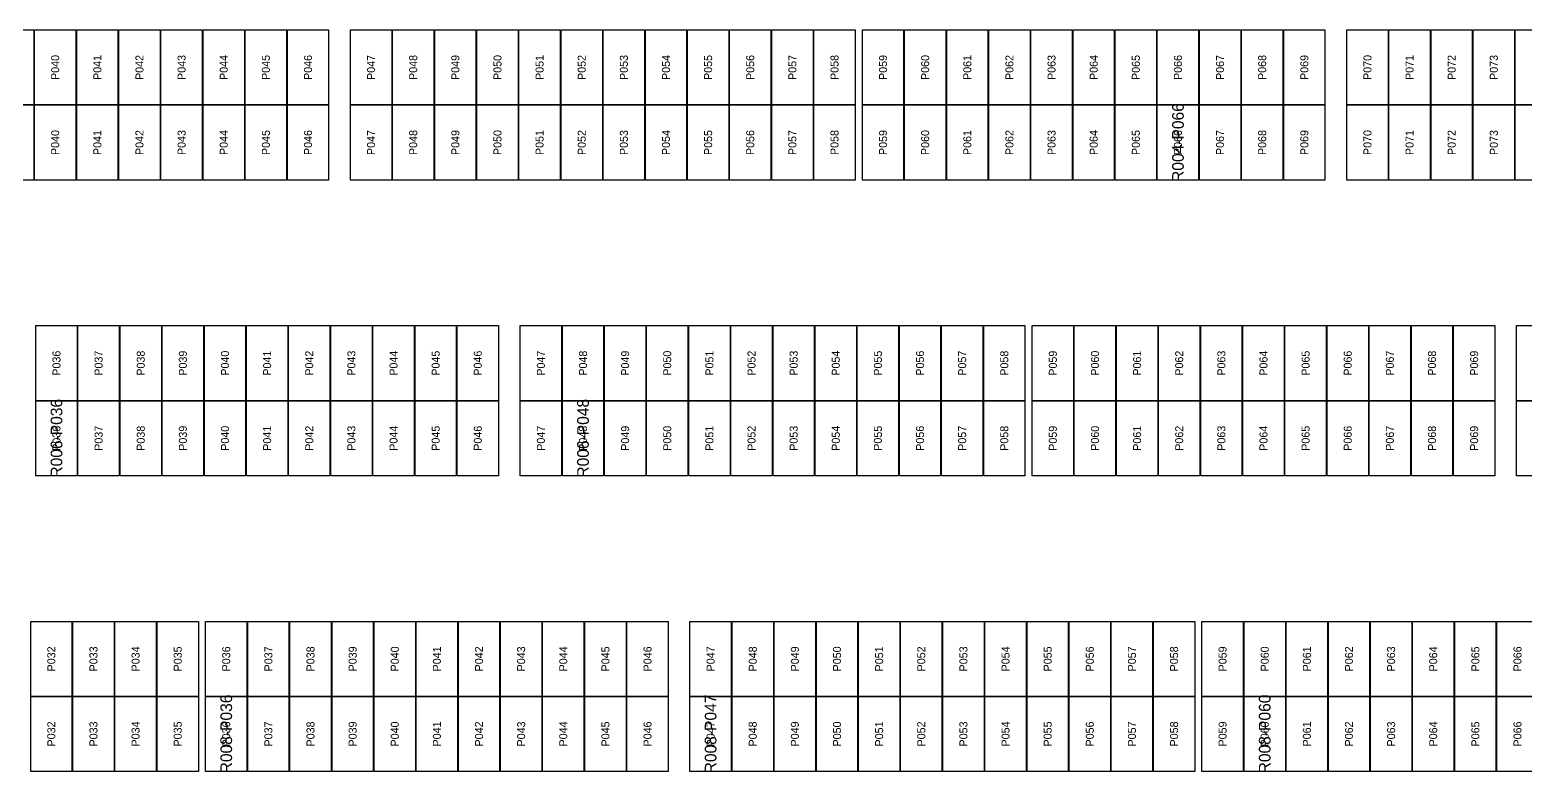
# Model space of a CAD drawing. Extents: x 296295 to 296770, y 651564 to 652121.
# Drawn here: x 296348.82 to 296389.92, y 652092.29 to 652112.69 of the extents above; entities that cross this region are included whole.
import ezdxf
from ezdxf.enums import TextEntityAlignment as Align

# ---------------------------------------------------------------- set-up
doc = ezdxf.new("R2010")
doc.units = 0

msp = doc.modelspace()

# ---------------------------------------------------------------- linework, layer by layer
at = {"layer": 'DEFECTIVE_PANELS'}
for points in [[(296379.807, 652110.622), (296380.941, 652110.622), (296380.941, 652108.559), (296379.807, 652108.559)], [(296348.982, 652102.496), (296350.116, 652102.496), (296350.116, 652100.433), (296348.982, 652100.433)], [(296363.454, 652102.496), (296364.588, 652102.496), (296364.588, 652100.433), (296363.454, 652100.433)], [(296353.648, 652094.37), (296354.782, 652094.37), (296354.782, 652092.307), (296353.648, 652092.307)], [(296366.962, 652094.37), (296368.096, 652094.37), (296368.096, 652092.307), (296366.962, 652092.307)], [(296382.192, 652094.37), (296383.326, 652094.37), (296383.326, 652092.307), (296382.192, 652092.307)]]:
    msp.add_lwpolyline(points, close=True, dxfattribs=at)
at = {"layer": 'PANELS_MASTER'}
for points in [[(296347.789, 652112.685), (296348.923, 652112.685), (296348.923, 652110.622), (296347.789, 652110.622)], [(296348.947, 652112.685), (296350.081, 652112.685), (296350.081, 652110.622), (296348.947, 652110.622)], [(296350.105, 652112.685), (296351.239, 652112.685), (296351.239, 652110.622), (296350.105, 652110.622)], [(296351.263, 652112.685), (296352.397, 652112.685), (296352.397, 652110.622), (296351.263, 652110.622)], [(296352.421, 652112.685), (296353.555, 652112.685), (296353.555, 652110.622), (296352.421, 652110.622)], [(296353.579, 652112.685), (296354.713, 652112.685), (296354.713, 652110.622), (296353.579, 652110.622)], [(296354.737, 652112.685), (296355.871, 652112.685), (296355.871, 652110.622), (296354.737, 652110.622)], [(296355.895, 652112.685), (296357.029, 652112.685), (296357.029, 652110.622), (296355.895, 652110.622)], [(296357.629, 652112.685), (296358.763, 652112.685), (296358.763, 652110.622), (296357.629, 652110.622)], [(296358.787, 652112.685), (296359.921, 652112.685), (296359.921, 652110.622), (296358.787, 652110.622)], [(296359.945, 652112.685), (296361.079, 652112.685), (296361.079, 652110.622), (296359.945, 652110.622)], [(296361.103, 652112.685), (296362.237, 652112.685), (296362.237, 652110.622), (296361.103, 652110.622)], [(296362.261, 652112.685), (296363.395, 652112.685), (296363.395, 652110.622), (296362.261, 652110.622)], [(296363.419, 652112.685), (296364.553, 652112.685), (296364.553, 652110.622), (296363.419, 652110.622)], [(296364.577, 652112.685), (296365.711, 652112.685), (296365.711, 652110.622), (296364.577, 652110.622)], [(296365.735, 652112.685), (296366.869, 652112.685), (296366.869, 652110.622), (296365.735, 652110.622)], [(296366.893, 652112.685), (296368.027, 652112.685), (296368.027, 652110.622), (296366.893, 652110.622)], [(296368.051, 652112.685), (296369.185, 652112.685), (296369.185, 652110.622), (296368.051, 652110.622)], [(296369.209, 652112.685), (296370.343, 652112.685), (296370.343, 652110.622), (296369.209, 652110.622)], [(296370.367, 652112.685), (296371.501, 652112.685), (296371.501, 652110.622), (296370.367, 652110.622)], [(296371.701, 652112.685), (296372.835, 652112.685), (296372.835, 652110.622), (296371.701, 652110.622)], [(296372.859, 652112.685), (296373.993, 652112.685), (296373.993, 652110.622), (296372.859, 652110.622)], [(296374.017, 652112.685), (296375.151, 652112.685), (296375.151, 652110.622), (296374.017, 652110.622)], [(296375.175, 652112.685), (296376.309, 652112.685), (296376.309, 652110.622), (296375.175, 652110.622)], [(296376.333, 652112.685), (296377.467, 652112.685), (296377.467, 652110.622), (296376.333, 652110.622)], [(296377.491, 652112.685), (296378.625, 652112.685), (296378.625, 652110.622), (296377.491, 652110.622)], [(296378.649, 652112.685), (296379.783, 652112.685), (296379.783, 652110.622), (296378.649, 652110.622)], [(296379.807, 652112.685), (296380.941, 652112.685), (296380.941, 652110.622), (296379.807, 652110.622)], [(296380.965, 652112.685), (296382.099, 652112.685), (296382.099, 652110.622), (296380.965, 652110.622)], [(296382.123, 652112.685), (296383.257, 652112.685), (296383.257, 652110.622), (296382.123, 652110.622)], [(296383.281, 652112.685), (296384.415, 652112.685), (296384.415, 652110.622), (296383.281, 652110.622)], [(296385.015, 652112.685), (296386.149, 652112.685), (296386.149, 652110.622), (296385.015, 652110.622)], [(296386.173, 652112.685), (296387.307, 652112.685), (296387.307, 652110.622), (296386.173, 652110.622)], [(296387.331, 652112.685), (296388.465, 652112.685), (296388.465, 652110.622), (296387.331, 652110.622)], [(296388.489, 652112.685), (296389.623, 652112.685), (296389.623, 652110.622), (296388.489, 652110.622)], [(296389.647, 652112.685), (296390.781, 652112.685), (296390.781, 652110.622), (296389.647, 652110.622)], [(296347.789, 652110.622), (296348.923, 652110.622), (296348.923, 652108.559), (296347.789, 652108.559)], [(296348.947, 652110.622), (296350.081, 652110.622), (296350.081, 652108.559), (296348.947, 652108.559)], [(296350.105, 652110.622), (296351.239, 652110.622), (296351.239, 652108.559), (296350.105, 652108.559)], [(296351.263, 652110.622), (296352.397, 652110.622), (296352.397, 652108.559), (296351.263, 652108.559)], [(296352.421, 652110.622), (296353.555, 652110.622), (296353.555, 652108.559), (296352.421, 652108.559)], [(296353.579, 652110.622), (296354.713, 652110.622), (296354.713, 652108.559), (296353.579, 652108.559)], [(296354.737, 652110.622), (296355.871, 652110.622), (296355.871, 652108.559), (296354.737, 652108.559)], [(296355.895, 652110.622), (296357.029, 652110.622), (296357.029, 652108.559), (296355.895, 652108.559)], [(296357.629, 652110.622), (296358.763, 652110.622), (296358.763, 652108.559), (296357.629, 652108.559)], [(296358.787, 652110.622), (296359.921, 652110.622), (296359.921, 652108.559), (296358.787, 652108.559)], [(296359.945, 652110.622), (296361.079, 652110.622), (296361.079, 652108.559), (296359.945, 652108.559)], [(296361.103, 652110.622), (296362.237, 652110.622), (296362.237, 652108.559), (296361.103, 652108.559)], [(296362.261, 652110.622), (296363.395, 652110.622), (296363.395, 652108.559), (296362.261, 652108.559)], [(296363.419, 652110.622), (296364.553, 652110.622), (296364.553, 652108.559), (296363.419, 652108.559)], [(296364.577, 652110.622), (296365.711, 652110.622), (296365.711, 652108.559), (296364.577, 652108.559)], [(296365.735, 652110.622), (296366.869, 652110.622), (296366.869, 652108.559), (296365.735, 652108.559)], [(296366.893, 652110.622), (296368.027, 652110.622), (296368.027, 652108.559), (296366.893, 652108.559)], [(296368.051, 652110.622), (296369.185, 652110.622), (296369.185, 652108.559), (296368.051, 652108.559)], [(296369.209, 652110.622), (296370.343, 652110.622), (296370.343, 652108.559), (296369.209, 652108.559)], [(296370.367, 652110.622), (296371.501, 652110.622), (296371.501, 652108.559), (296370.367, 652108.559)], [(296371.701, 652110.622), (296372.835, 652110.622), (296372.835, 652108.559), (296371.701, 652108.559)], [(296372.859, 652110.622), (296373.993, 652110.622), (296373.993, 652108.559), (296372.859, 652108.559)], [(296374.017, 652110.622), (296375.151, 652110.622), (296375.151, 652108.559), (296374.017, 652108.559)], [(296375.175, 652110.622), (296376.309, 652110.622), (296376.309, 652108.559), (296375.175, 652108.559)], [(296376.333, 652110.622), (296377.467, 652110.622), (296377.467, 652108.559), (296376.333, 652108.559)], [(296377.491, 652110.622), (296378.625, 652110.622), (296378.625, 652108.559), (296377.491, 652108.559)], [(296378.649, 652110.622), (296379.783, 652110.622), (296379.783, 652108.559), (296378.649, 652108.559)], [(296380.965, 652110.622), (296382.099, 652110.622), (296382.099, 652108.559), (296380.965, 652108.559)], [(296382.123, 652110.622), (296383.257, 652110.622), (296383.257, 652108.559), (296382.123, 652108.559)], [(296383.281, 652110.622), (296384.415, 652110.622), (296384.415, 652108.559), (296383.281, 652108.559)], [(296385.015, 652110.622), (296386.149, 652110.622), (296386.149, 652108.559), (296385.015, 652108.559)], [(296386.173, 652110.622), (296387.307, 652110.622), (296387.307, 652108.559), (296386.173, 652108.559)], [(296387.331, 652110.622), (296388.465, 652110.622), (296388.465, 652108.559), (296387.331, 652108.559)], [(296388.489, 652110.622), (296389.623, 652110.622), (296389.623, 652108.559), (296388.489, 652108.559)], [(296389.647, 652110.622), (296390.781, 652110.622), (296390.781, 652108.559), (296389.647, 652108.559)], [(296348.982, 652104.559), (296350.116, 652104.559), (296350.116, 652102.496), (296348.982, 652102.496)], [(296350.14, 652104.559), (296351.274, 652104.559), (296351.274, 652102.496), (296350.14, 652102.496)], [(296351.298, 652104.559), (296352.432, 652104.559), (296352.432, 652102.496), (296351.298, 652102.496)], [(296352.456, 652104.559), (296353.59, 652104.559), (296353.59, 652102.496), (296352.456, 652102.496)], [(296353.614, 652104.559), (296354.748, 652104.559), (296354.748, 652102.496), (296353.614, 652102.496)], [(296354.772, 652104.559), (296355.906, 652104.559), (296355.906, 652102.496), (296354.772, 652102.496)], [(296355.93, 652104.559), (296357.064, 652104.559), (296357.064, 652102.496), (296355.93, 652102.496)], [(296357.088, 652104.559), (296358.222, 652104.559), (296358.222, 652102.496), (296357.088, 652102.496)], [(296358.246, 652104.559), (296359.38, 652104.559), (296359.38, 652102.496), (296358.246, 652102.496)], [(296359.404, 652104.559), (296360.538, 652104.559), (296360.538, 652102.496), (296359.404, 652102.496)], [(296360.562, 652104.559), (296361.696, 652104.559), (296361.696, 652102.496), (296360.562, 652102.496)], [(296362.296, 652104.559), (296363.43, 652104.559), (296363.43, 652102.496), (296362.296, 652102.496)], [(296363.454, 652104.559), (296364.588, 652104.559), (296364.588, 652102.496), (296363.454, 652102.496)], [(296364.612, 652104.559), (296365.746, 652104.559), (296365.746, 652102.496), (296364.612, 652102.496)], [(296365.77, 652104.559), (296366.904, 652104.559), (296366.904, 652102.496), (296365.77, 652102.496)], [(296366.928, 652104.559), (296368.062, 652104.559), (296368.062, 652102.496), (296366.928, 652102.496)], [(296368.086, 652104.559), (296369.22, 652104.559), (296369.22, 652102.496), (296368.086, 652102.496)], [(296369.244, 652104.559), (296370.378, 652104.559), (296370.378, 652102.496), (296369.244, 652102.496)], [(296370.402, 652104.559), (296371.536, 652104.559), (296371.536, 652102.496), (296370.402, 652102.496)], [(296371.56, 652104.559), (296372.694, 652104.559), (296372.694, 652102.496), (296371.56, 652102.496)], [(296372.718, 652104.559), (296373.852, 652104.559), (296373.852, 652102.496), (296372.718, 652102.496)], [(296373.876, 652104.559), (296375.01, 652104.559), (296375.01, 652102.496), (296373.876, 652102.496)], [(296375.034, 652104.559), (296376.168, 652104.559), (296376.168, 652102.496), (296375.034, 652102.496)], [(296376.368, 652104.559), (296377.502, 652104.559), (296377.502, 652102.496), (296376.368, 652102.496)], [(296377.526, 652104.559), (296378.66, 652104.559), (296378.66, 652102.496), (296377.526, 652102.496)], [(296378.684, 652104.559), (296379.818, 652104.559), (296379.818, 652102.496), (296378.684, 652102.496)], [(296379.842, 652104.559), (296380.976, 652104.559), (296380.976, 652102.496), (296379.842, 652102.496)], [(296381, 652104.559), (296382.134, 652104.559), (296382.134, 652102.496), (296381, 652102.496)], [(296382.158, 652104.559), (296383.292, 652104.559), (296383.292, 652102.496), (296382.158, 652102.496)], [(296383.316, 652104.559), (296384.45, 652104.559), (296384.45, 652102.496), (296383.316, 652102.496)], [(296384.474, 652104.559), (296385.608, 652104.559), (296385.608, 652102.496), (296384.474, 652102.496)], [(296385.632, 652104.559), (296386.766, 652104.559), (296386.766, 652102.496), (296385.632, 652102.496)], [(296386.79, 652104.559), (296387.924, 652104.559), (296387.924, 652102.496), (296386.79, 652102.496)], [(296387.948, 652104.559), (296389.082, 652104.559), (296389.082, 652102.496), (296387.948, 652102.496)], [(296389.682, 652104.559), (296390.816, 652104.559), (296390.816, 652102.496), (296389.682, 652102.496)], [(296350.14, 652102.496), (296351.274, 652102.496), (296351.274, 652100.433), (296350.14, 652100.433)], [(296351.298, 652102.496), (296352.432, 652102.496), (296352.432, 652100.433), (296351.298, 652100.433)], [(296352.456, 652102.496), (296353.59, 652102.496), (296353.59, 652100.433), (296352.456, 652100.433)], [(296353.614, 652102.496), (296354.748, 652102.496), (296354.748, 652100.433), (296353.614, 652100.433)], [(296354.772, 652102.496), (296355.906, 652102.496), (296355.906, 652100.433), (296354.772, 652100.433)], [(296355.93, 652102.496), (296357.064, 652102.496), (296357.064, 652100.433), (296355.93, 652100.433)], [(296357.088, 652102.496), (296358.222, 652102.496), (296358.222, 652100.433), (296357.088, 652100.433)], [(296358.246, 652102.496), (296359.38, 652102.496), (296359.38, 652100.433), (296358.246, 652100.433)], [(296359.404, 652102.496), (296360.538, 652102.496), (296360.538, 652100.433), (296359.404, 652100.433)], [(296360.562, 652102.496), (296361.696, 652102.496), (296361.696, 652100.433), (296360.562, 652100.433)], [(296362.296, 652102.496), (296363.43, 652102.496), (296363.43, 652100.433), (296362.296, 652100.433)], [(296364.612, 652102.496), (296365.746, 652102.496), (296365.746, 652100.433), (296364.612, 652100.433)], [(296365.77, 652102.496), (296366.904, 652102.496), (296366.904, 652100.433), (296365.77, 652100.433)], [(296366.928, 652102.496), (296368.062, 652102.496), (296368.062, 652100.433), (296366.928, 652100.433)], [(296368.086, 652102.496), (296369.22, 652102.496), (296369.22, 652100.433), (296368.086, 652100.433)], [(296369.244, 652102.496), (296370.378, 652102.496), (296370.378, 652100.433), (296369.244, 652100.433)], [(296370.402, 652102.496), (296371.536, 652102.496), (296371.536, 652100.433), (296370.402, 652100.433)], [(296371.56, 652102.496), (296372.694, 652102.496), (296372.694, 652100.433), (296371.56, 652100.433)], [(296372.718, 652102.496), (296373.852, 652102.496), (296373.852, 652100.433), (296372.718, 652100.433)], [(296373.876, 652102.496), (296375.01, 652102.496), (296375.01, 652100.433), (296373.876, 652100.433)], [(296375.034, 652102.496), (296376.168, 652102.496), (296376.168, 652100.433), (296375.034, 652100.433)], [(296376.368, 652102.496), (296377.502, 652102.496), (296377.502, 652100.433), (296376.368, 652100.433)], [(296377.526, 652102.496), (296378.66, 652102.496), (296378.66, 652100.433), (296377.526, 652100.433)], [(296378.684, 652102.496), (296379.818, 652102.496), (296379.818, 652100.433), (296378.684, 652100.433)], [(296379.842, 652102.496), (296380.976, 652102.496), (296380.976, 652100.433), (296379.842, 652100.433)], [(296381, 652102.496), (296382.134, 652102.496), (296382.134, 652100.433), (296381, 652100.433)], [(296382.158, 652102.496), (296383.292, 652102.496), (296383.292, 652100.433), (296382.158, 652100.433)], [(296383.316, 652102.496), (296384.45, 652102.496), (296384.45, 652100.433), (296383.316, 652100.433)], [(296384.474, 652102.496), (296385.608, 652102.496), (296385.608, 652100.433), (296384.474, 652100.433)], [(296385.632, 652102.496), (296386.766, 652102.496), (296386.766, 652100.433), (296385.632, 652100.433)], [(296386.79, 652102.496), (296387.924, 652102.496), (296387.924, 652100.433), (296386.79, 652100.433)], [(296387.948, 652102.496), (296389.082, 652102.496), (296389.082, 652100.433), (296387.948, 652100.433)], [(296389.682, 652102.496), (296390.816, 652102.496), (296390.816, 652100.433), (296389.682, 652100.433)], [(296348.84, 652096.433), (296349.974, 652096.433), (296349.974, 652094.37), (296348.84, 652094.37)], [(296349.998, 652096.433), (296351.132, 652096.433), (296351.132, 652094.37), (296349.998, 652094.37)], [(296351.156, 652096.433), (296352.29, 652096.433), (296352.29, 652094.37), (296351.156, 652094.37)], [(296352.314, 652096.433), (296353.448, 652096.433), (296353.448, 652094.37), (296352.314, 652094.37)], [(296353.648, 652096.433), (296354.782, 652096.433), (296354.782, 652094.37), (296353.648, 652094.37)], [(296354.806, 652096.433), (296355.94, 652096.433), (296355.94, 652094.37), (296354.806, 652094.37)], [(296355.964, 652096.433), (296357.098, 652096.433), (296357.098, 652094.37), (296355.964, 652094.37)], [(296357.122, 652096.433), (296358.256, 652096.433), (296358.256, 652094.37), (296357.122, 652094.37)], [(296358.28, 652096.433), (296359.414, 652096.433), (296359.414, 652094.37), (296358.28, 652094.37)], [(296359.438, 652096.433), (296360.572, 652096.433), (296360.572, 652094.37), (296359.438, 652094.37)], [(296360.596, 652096.433), (296361.73, 652096.433), (296361.73, 652094.37), (296360.596, 652094.37)], [(296361.754, 652096.433), (296362.888, 652096.433), (296362.888, 652094.37), (296361.754, 652094.37)], [(296362.912, 652096.433), (296364.046, 652096.433), (296364.046, 652094.37), (296362.912, 652094.37)], [(296364.07, 652096.433), (296365.204, 652096.433), (296365.204, 652094.37), (296364.07, 652094.37)], [(296365.228, 652096.433), (296366.362, 652096.433), (296366.362, 652094.37), (296365.228, 652094.37)], [(296366.962, 652096.433), (296368.096, 652096.433), (296368.096, 652094.37), (296366.962, 652094.37)], [(296368.12, 652096.433), (296369.254, 652096.433), (296369.254, 652094.37), (296368.12, 652094.37)], [(296369.278, 652096.433), (296370.412, 652096.433), (296370.412, 652094.37), (296369.278, 652094.37)], [(296370.436, 652096.433), (296371.57, 652096.433), (296371.57, 652094.37), (296370.436, 652094.37)], [(296371.594, 652096.433), (296372.728, 652096.433), (296372.728, 652094.37), (296371.594, 652094.37)], [(296372.752, 652096.433), (296373.886, 652096.433), (296373.886, 652094.37), (296372.752, 652094.37)], [(296373.91, 652096.433), (296375.044, 652096.433), (296375.044, 652094.37), (296373.91, 652094.37)], [(296375.068, 652096.433), (296376.202, 652096.433), (296376.202, 652094.37), (296375.068, 652094.37)], [(296376.226, 652096.433), (296377.36, 652096.433), (296377.36, 652094.37), (296376.226, 652094.37)], [(296377.384, 652096.433), (296378.518, 652096.433), (296378.518, 652094.37), (296377.384, 652094.37)], [(296378.542, 652096.433), (296379.676, 652096.433), (296379.676, 652094.37), (296378.542, 652094.37)], [(296379.7, 652096.433), (296380.834, 652096.433), (296380.834, 652094.37), (296379.7, 652094.37)], [(296381.034, 652096.433), (296382.168, 652096.433), (296382.168, 652094.37), (296381.034, 652094.37)], [(296382.192, 652096.433), (296383.326, 652096.433), (296383.326, 652094.37), (296382.192, 652094.37)], [(296383.35, 652096.433), (296384.484, 652096.433), (296384.484, 652094.37), (296383.35, 652094.37)], [(296384.508, 652096.433), (296385.642, 652096.433), (296385.642, 652094.37), (296384.508, 652094.37)], [(296385.666, 652096.433), (296386.8, 652096.433), (296386.8, 652094.37), (296385.666, 652094.37)], [(296386.824, 652096.433), (296387.958, 652096.433), (296387.958, 652094.37), (296386.824, 652094.37)], [(296387.982, 652096.433), (296389.116, 652096.433), (296389.116, 652094.37), (296387.982, 652094.37)], [(296389.14, 652096.433), (296390.274, 652096.433), (296390.274, 652094.37), (296389.14, 652094.37)], [(296348.84, 652094.37), (296349.974, 652094.37), (296349.974, 652092.307), (296348.84, 652092.307)], [(296349.998, 652094.37), (296351.132, 652094.37), (296351.132, 652092.307), (296349.998, 652092.307)], [(296351.156, 652094.37), (296352.29, 652094.37), (296352.29, 652092.307), (296351.156, 652092.307)], [(296352.314, 652094.37), (296353.448, 652094.37), (296353.448, 652092.307), (296352.314, 652092.307)], [(296354.806, 652094.37), (296355.94, 652094.37), (296355.94, 652092.307), (296354.806, 652092.307)], [(296355.964, 652094.37), (296357.098, 652094.37), (296357.098, 652092.307), (296355.964, 652092.307)], [(296357.122, 652094.37), (296358.256, 652094.37), (296358.256, 652092.307), (296357.122, 652092.307)], [(296358.28, 652094.37), (296359.414, 652094.37), (296359.414, 652092.307), (296358.28, 652092.307)], [(296359.438, 652094.37), (296360.572, 652094.37), (296360.572, 652092.307), (296359.438, 652092.307)], [(296360.596, 652094.37), (296361.73, 652094.37), (296361.73, 652092.307), (296360.596, 652092.307)], [(296361.754, 652094.37), (296362.888, 652094.37), (296362.888, 652092.307), (296361.754, 652092.307)], [(296362.912, 652094.37), (296364.046, 652094.37), (296364.046, 652092.307), (296362.912, 652092.307)], [(296364.07, 652094.37), (296365.204, 652094.37), (296365.204, 652092.307), (296364.07, 652092.307)], [(296365.228, 652094.37), (296366.362, 652094.37), (296366.362, 652092.307), (296365.228, 652092.307)], [(296368.12, 652094.37), (296369.254, 652094.37), (296369.254, 652092.307), (296368.12, 652092.307)], [(296369.278, 652094.37), (296370.412, 652094.37), (296370.412, 652092.307), (296369.278, 652092.307)], [(296370.436, 652094.37), (296371.57, 652094.37), (296371.57, 652092.307), (296370.436, 652092.307)], [(296371.594, 652094.37), (296372.728, 652094.37), (296372.728, 652092.307), (296371.594, 652092.307)], [(296372.752, 652094.37), (296373.886, 652094.37), (296373.886, 652092.307), (296372.752, 652092.307)], [(296373.91, 652094.37), (296375.044, 652094.37), (296375.044, 652092.307), (296373.91, 652092.307)], [(296375.068, 652094.37), (296376.202, 652094.37), (296376.202, 652092.307), (296375.068, 652092.307)], [(296376.226, 652094.37), (296377.36, 652094.37), (296377.36, 652092.307), (296376.226, 652092.307)], [(296377.384, 652094.37), (296378.518, 652094.37), (296378.518, 652092.307), (296377.384, 652092.307)], [(296378.542, 652094.37), (296379.676, 652094.37), (296379.676, 652092.307), (296378.542, 652092.307)], [(296379.7, 652094.37), (296380.834, 652094.37), (296380.834, 652092.307), (296379.7, 652092.307)], [(296381.034, 652094.37), (296382.168, 652094.37), (296382.168, 652092.307), (296381.034, 652092.307)], [(296383.35, 652094.37), (296384.484, 652094.37), (296384.484, 652092.307), (296383.35, 652092.307)], [(296384.508, 652094.37), (296385.642, 652094.37), (296385.642, 652092.307), (296384.508, 652092.307)], [(296385.666, 652094.37), (296386.8, 652094.37), (296386.8, 652092.307), (296385.666, 652092.307)], [(296386.824, 652094.37), (296387.958, 652094.37), (296387.958, 652092.307), (296386.824, 652092.307)], [(296387.982, 652094.37), (296389.116, 652094.37), (296389.116, 652092.307), (296387.982, 652092.307)], [(296389.14, 652094.37), (296390.274, 652094.37), (296390.274, 652092.307), (296389.14, 652092.307)]]:
    msp.add_lwpolyline(points, close=True, dxfattribs=at)

# ---------------------------------------------------------------- texts
at = {"layer": 'DEFECT_LABELS'}
for s, p in [('R004-P066', (296380.374, 652109.59)), ('R006-P036', (296349.549, 652101.464)), ('R006-P048', (296364.021, 652101.464)), ('R008-P036', (296354.215, 652093.338)), ('R008-P047', (296367.529, 652093.338)), ('R008-P060', (296382.759, 652093.338))]:
    msp.add_text(s, height=0.32, rotation=90, dxfattribs=at).set_placement(p, align=Align.MIDDLE_CENTER)
at = {"layer": 'PANEL_POSITION'}
for s, p in [('P040', (296349.514, 652111.653)), ('P041', (296350.672, 652111.653)), ('P042', (296351.83, 652111.653)), ('P043', (296352.988, 652111.653)), ('P044', (296354.146, 652111.653)), ('P045', (296355.304, 652111.653)), ('P046', (296356.462, 652111.653)), ('P047', (296358.196, 652111.653)), ('P048', (296359.354, 652111.653)), ('P049', (296360.512, 652111.653)), ('P050', (296361.67, 652111.653)), ('P051', (296362.828, 652111.653)), ('P052', (296363.986, 652111.653)), ('P053', (296365.144, 652111.653)), ('P054', (296366.302, 652111.653)), ('P055', (296367.46, 652111.653)), ('P056', (296368.618, 652111.653)), ('P057', (296369.776, 652111.653)), ('P058', (296370.934, 652111.653)), ('P059', (296372.268, 652111.653)), ('P060', (296373.426, 652111.653)), ('P061', (296374.584, 652111.653)), ('P062', (296375.742, 652111.653)), ('P063', (296376.9, 652111.653)), ('P064', (296378.058, 652111.653)), ('P065', (296379.216, 652111.653)), ('P066', (296380.374, 652111.653)), ('P067', (296381.532, 652111.653)), ('P068', (296382.69, 652111.653)), ('P069', (296383.848, 652111.653)), ('P070', (296385.582, 652111.653)), ('P071', (296386.74, 652111.653)), ('P072', (296387.898, 652111.653)), ('P073', (296389.056, 652111.653)), ('P040', (296349.514, 652109.59)), ('P041', (296350.672, 652109.59)), ('P042', (296351.83, 652109.59)), ('P043', (296352.988, 652109.59)), ('P044', (296354.146, 652109.59)), ('P045', (296355.304, 652109.59)), ('P046', (296356.462, 652109.59)), ('P047', (296358.196, 652109.59)), ('P048', (296359.354, 652109.59)), ('P049', (296360.512, 652109.59)), ('P050', (296361.67, 652109.59)), ('P051', (296362.828, 652109.59)), ('P052', (296363.986, 652109.59)), ('P053', (296365.144, 652109.59)), ('P054', (296366.302, 652109.59)), ('P055', (296367.46, 652109.59)), ('P056', (296368.618, 652109.59)), ('P057', (296369.776, 652109.59)), ('P058', (296370.934, 652109.59)), ('P059', (296372.268, 652109.59)), ('P060', (296373.426, 652109.59)), ('P061', (296374.584, 652109.59)), ('P062', (296375.742, 652109.59)), ('P063', (296376.9, 652109.59)), ('P064', (296378.058, 652109.59)), ('P065', (296379.216, 652109.59)), ('P066', (296380.374, 652109.59)), ('P067', (296381.532, 652109.59)), ('P068', (296382.69, 652109.59)), ('P069', (296383.848, 652109.59)), ('P070', (296385.582, 652109.59)), ('P071', (296386.74, 652109.59)), ('P072', (296387.898, 652109.59)), ('P073', (296389.056, 652109.59)), ('P036', (296349.549, 652103.527)), ('P037', (296350.707, 652103.527)), ('P038', (296351.865, 652103.527)), ('P039', (296353.023, 652103.527)), ('P040', (296354.181, 652103.527)), ('P041', (296355.339, 652103.527)), ('P042', (296356.497, 652103.527)), ('P043', (296357.655, 652103.527)), ('P044', (296358.813, 652103.527)), ('P045', (296359.971, 652103.527)), ('P046', (296361.129, 652103.527)), ('P047', (296362.863, 652103.527)), ('P048', (296364.021, 652103.527)), ('P049', (296365.179, 652103.527)), ('P050', (296366.337, 652103.527)), ('P051', (296367.495, 652103.527)), ('P052', (296368.653, 652103.527)), ('P053', (296369.811, 652103.527)), ('P054', (296370.969, 652103.527)), ('P055', (296372.127, 652103.527)), ('P056', (296373.285, 652103.527)), ('P057', (296374.443, 652103.527)), ('P058', (296375.601, 652103.527)), ('P059', (296376.935, 652103.527)), ('P060', (296378.093, 652103.527)), ('P061', (296379.251, 652103.527)), ('P062', (296380.409, 652103.527)), ('P063', (296381.567, 652103.527)), ('P064', (296382.725, 652103.527)), ('P065', (296383.883, 652103.527)), ('P066', (296385.041, 652103.527)), ('P067', (296386.199, 652103.527)), ('P068', (296387.357, 652103.527)), ('P069', (296388.515, 652103.527)), ('P036', (296349.549, 652101.464)), ('P037', (296350.707, 652101.464)), ('P038', (296351.865, 652101.464)), ('P039', (296353.023, 652101.464)), ('P040', (296354.181, 652101.464)), ('P041', (296355.339, 652101.464)), ('P042', (296356.497, 652101.464)), ('P043', (296357.655, 652101.464)), ('P044', (296358.813, 652101.464)), ('P045', (296359.971, 652101.464)), ('P046', (296361.129, 652101.464)), ('P047', (296362.863, 652101.464)), ('P048', (296364.021, 652101.464)), ('P049', (296365.179, 652101.464)), ('P050', (296366.337, 652101.464)), ('P051', (296367.495, 652101.464)), ('P052', (296368.653, 652101.464)), ('P053', (296369.811, 652101.464)), ('P054', (296370.969, 652101.464)), ('P055', (296372.127, 652101.464)), ('P056', (296373.285, 652101.464)), ('P057', (296374.443, 652101.464)), ('P058', (296375.601, 652101.464)), ('P059', (296376.935, 652101.464)), ('P060', (296378.093, 652101.464)), ('P061', (296379.251, 652101.464)), ('P062', (296380.409, 652101.464)), ('P063', (296381.567, 652101.464)), ('P064', (296382.725, 652101.464)), ('P065', (296383.883, 652101.464)), ('P066', (296385.041, 652101.464)), ('P067', (296386.199, 652101.464)), ('P068', (296387.357, 652101.464)), ('P069', (296388.515, 652101.464)), ('P032', (296349.407, 652095.401)), ('P033', (296350.565, 652095.401)), ('P034', (296351.723, 652095.401)), ('P035', (296352.881, 652095.401)), ('P036', (296354.215, 652095.401)), ('P037', (296355.373, 652095.401)), ('P038', (296356.531, 652095.401)), ('P039', (296357.689, 652095.401)), ('P040', (296358.847, 652095.401)), ('P041', (296360.005, 652095.401)), ('P042', (296361.163, 652095.401)), ('P043', (296362.321, 652095.401)), ('P044', (296363.479, 652095.401)), ('P045', (296364.637, 652095.401)), ('P046', (296365.795, 652095.401)), ('P047', (296367.529, 652095.401)), ('P048', (296368.687, 652095.401)), ('P049', (296369.845, 652095.401)), ('P050', (296371.003, 652095.401)), ('P051', (296372.161, 652095.401)), ('P052', (296373.319, 652095.401)), ('P053', (296374.477, 652095.401)), ('P054', (296375.635, 652095.401)), ('P055', (296376.793, 652095.401)), ('P056', (296377.951, 652095.401)), ('P057', (296379.109, 652095.401)), ('P058', (296380.267, 652095.401)), ('P059', (296381.601, 652095.401)), ('P060', (296382.759, 652095.401)), ('P061', (296383.917, 652095.401)), ('P062', (296385.075, 652095.401)), ('P063', (296386.233, 652095.401)), ('P064', (296387.391, 652095.401)), ('P065', (296388.549, 652095.401)), ('P066', (296389.707, 652095.401)), ('P032', (296349.407, 652093.338)), ('P033', (296350.565, 652093.338)), ('P034', (296351.723, 652093.338)), ('P035', (296352.881, 652093.338)), ('P036', (296354.215, 652093.338)), ('P037', (296355.373, 652093.338)), ('P038', (296356.531, 652093.338)), ('P039', (296357.689, 652093.338)), ('P040', (296358.847, 652093.338)), ('P041', (296360.005, 652093.338)), ('P042', (296361.163, 652093.338)), ('P043', (296362.321, 652093.338)), ('P044', (296363.479, 652093.338)), ('P045', (296364.637, 652093.338)), ('P046', (296365.795, 652093.338)), ('P047', (296367.529, 652093.338)), ('P048', (296368.687, 652093.338)), ('P049', (296369.845, 652093.338)), ('P050', (296371.003, 652093.338)), ('P051', (296372.161, 652093.338)), ('P052', (296373.319, 652093.338)), ('P053', (296374.477, 652093.338)), ('P054', (296375.635, 652093.338)), ('P055', (296376.793, 652093.338)), ('P056', (296377.951, 652093.338)), ('P057', (296379.109, 652093.338)), ('P058', (296380.267, 652093.338)), ('P059', (296381.601, 652093.338)), ('P060', (296382.759, 652093.338)), ('P061', (296383.917, 652093.338)), ('P062', (296385.075, 652093.338)), ('P063', (296386.233, 652093.338)), ('P064', (296387.391, 652093.338)), ('P065', (296388.549, 652093.338)), ('P066', (296389.707, 652093.338))]:
    msp.add_text(s, height=0.22, rotation=90, dxfattribs=at).set_placement(p, align=Align.MIDDLE_CENTER)

doc.saveas('drawing.dxf')
